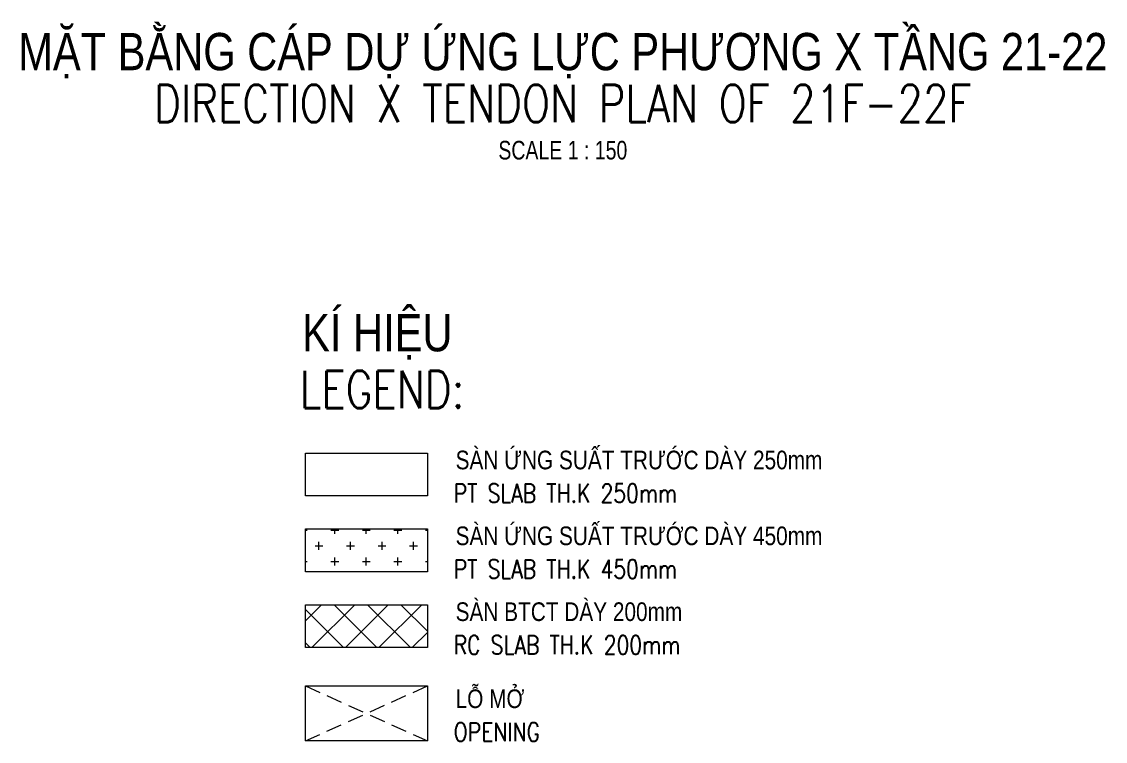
# Model space of a CAD drawing. Header units: millimetres. Extents: x 118516 to 587762, y -24154 to 50684.
# Drawn here: x 404787 to 426606, y -22764 to -8287 of the extents above; entities that cross this region are included whole.
import ezdxf
from ezdxf.enums import TextEntityAlignment as Align

# ---------------------------------------------------------------- set-up
doc = ezdxf.new("R2010")
doc.units = ezdxf.units.MM
doc.linetypes.add('DASHED2', pattern=[9.525, 6.35, -3.175])
for name, color, linetype, lineweight in [('NDC_S_ANNO', 7, 'Continuous', 20), ('NDC_S_ENG TEXT', 2, 'Continuous', 20), ('NDC_S_ENG TITLE', 3, 'Continuous', 20), ('NDC_S_HATCH MATERIAL', 8, 'Continuous', 13), ('NDC_S_OPENING', 9, 'DASHED2', 13), ('NDC_S_SLAB', 2, 'Continuous', 20), ('NDC_S_TEXT SYMBOL', 7, 'Continuous', 20), ('NDC_S_VN TEXT', 7, 'Continuous', 20), ('NDC_S_VN TITLE', 6, 'Continuous', 35)]:
    doc.layers.add(name, color=color, linetype=linetype, lineweight=lineweight)
doc.styles.add('$0$NDC_EN TXT', font='romans.shx', dxfattribs={"width": 0.8})
doc.styles.add('NDC_ANNO', font='', dxfattribs={"width": 0.8})
doc.styles.add('NDC_EN TXT', font='romans.shx', dxfattribs={"width": 0.8})
doc.styles.add('NDC_VIE TXT', font='arial.ttf', dxfattribs={"width": 0.8})
doc.styles.get('NDC_ANNO').set_extended_font_data('Dotum')

# ---------------------------------------------------------------- blocks, each defined once
blk = doc.blocks.new('Drawing name_symbol')
at = {"layer": 'NDC_S_ENG TITLE', "style": 'NDC_EN TXT', "width": 0.8}
blk.add_attdef('SECTDET1', text='', height=5, dxfattribs=at).set_placement((0, 1.01), align=Align.CENTER)
at = {"layer": 'NDC_S_TEXT SYMBOL', "lineweight": 25, "style": 'NDC_ANNO', "width": 0.8}
blk.add_attdef('SSCALE', text='', height=2.5, dxfattribs=at).set_placement((0, -4), align=Align.CENTER)
at = {"layer": 'NDC_S_VN TITLE', "style": 'NDC_VIE TXT', "width": 0.8}
blk.add_attdef('SECTDET2', text='', height=5, dxfattribs=at).set_placement((0, 7.97), align=Align.CENTER)

msp = doc.modelspace()

# ---------------------------------------------------------------- hatches: boundary and pattern name
at = {"layer": 'NDC_S_HATCH MATERIAL', "ltscale": 100}
h = msp.add_hatch(dxfattribs=at)
h.set_pattern_fill('CROSS', color=256, scale=50)
h.set_pattern_definition([(0, (206540.78, -10259.27), (317.5, 317.5), [158.75, -476.25]), (90, (206620.16, -10338.65), (-317.5, 317.5), [158.75, -476.25])])
h.paths.add_polyline_path([(410498.6, -18490.2), (410498.6, -19354.3), (412957, -19354.3), (412957, -18490.2)])
h = msp.add_hatch(dxfattribs=at)
h.set_pattern_fill('ANSI37', color=256, scale=150)
h.set_pattern_definition([(45, (214618.6, -16184.8), (-336.7596, 336.7596), []), (135, (214618.6, -16184.8), (-336.7596, -336.7596), [])])
h.paths.add_polyline_path([(410498.6, -20016.2), (410498.6, -20880.3), (412957, -20880.3), (412957, -20016.2)])

# ---------------------------------------------------------------- linework, layer by layer
at = {"layer": 'NDC_S_OPENING', "ltscale": 50}
for p, q in [((410498.6, -21649.7), (412957, -22757.9)), ((410498.6, -22757.9), (412957, -21649.7))]:
    msp.add_line(p, q, dxfattribs=at)
at = {"layer": 'NDC_S_SLAB'}
for points in [[(410498.6, -16964.2), (412957, -16964.2), (412957, -17828.3), (410498.6, -17828.3)], [(410498.6, -18490.2), (412957, -18490.2), (412957, -19354.3), (410498.6, -19354.3)], [(410498.6, -20016.2), (412957, -20016.2), (412957, -20880.3), (410498.6, -20880.3)], [(410498.6, -21649.7), (412957, -21649.7), (412957, -22757.9), (410498.6, -22757.9)]]:
    msp.add_lwpolyline(points, close=True, dxfattribs=at)

# ---------------------------------------------------------------- block references
at = {"layer": 'NDC_S_ANNO', "xscale": 150, "yscale": 150, "zscale": 150}
msp.add_blockref('Drawing name_symbol', (415683.2, -10459.1), dxfattribs=at).add_auto_attribs({'SECTDET1': 'DIRECTION X TENDON PLAN OF 21F-22F', 'SECTDET2': 'MẶT BẰNG CÁP DỰ ỨNG LỰC PHƯƠNG X TẦNG 21-22', 'SSCALE': 'SCALE 1 : 150'})

# ---------------------------------------------------------------- texts
at = {"layer": 'NDC_S_ENG TEXT', "style": '$0$NDC_EN TXT', "width": 0.8}
for s, height, p in [('LEGEND:', 750, (410384.2, -16059.5)), ('PT SLAB TH.K 250mm', 375, (413485.7, -17961)), ('PT SLAB TH.K 450mm', 375, (413485.7, -19487)), ('RC SLAB TH.K 200mm', 375, (413485.7, -21013)), ('OPENING', 375, (413485.7, -22764.4))]:
    msp.add_text(s, height=height, dxfattribs=at).set_placement(p)
at = {"layer": 'NDC_S_VN TEXT', "style": 'NDC_VIE TXT', "width": 0.8}
msp.add_text('KÍ HIỆU', height=750, dxfattribs=at).set_placement((410434.4, -14168.4), align=Align.TOP_LEFT)
for s, p in [('SÀN ỨNG SUẤT TRƯỚC DÀY 250mm', (413524, -17292.2)), ('SÀN ỨNG SUẤT TRƯỚC DÀY 450mm', (413524, -18818.2)), ('SÀN BTCT DÀY 200mm', (413524, -20344.2)), ('LỖ MỞ', (413524, -22095.6))]:
    msp.add_text(s, height=375, dxfattribs=at).set_placement(p)

doc.saveas('drawing.dxf')
